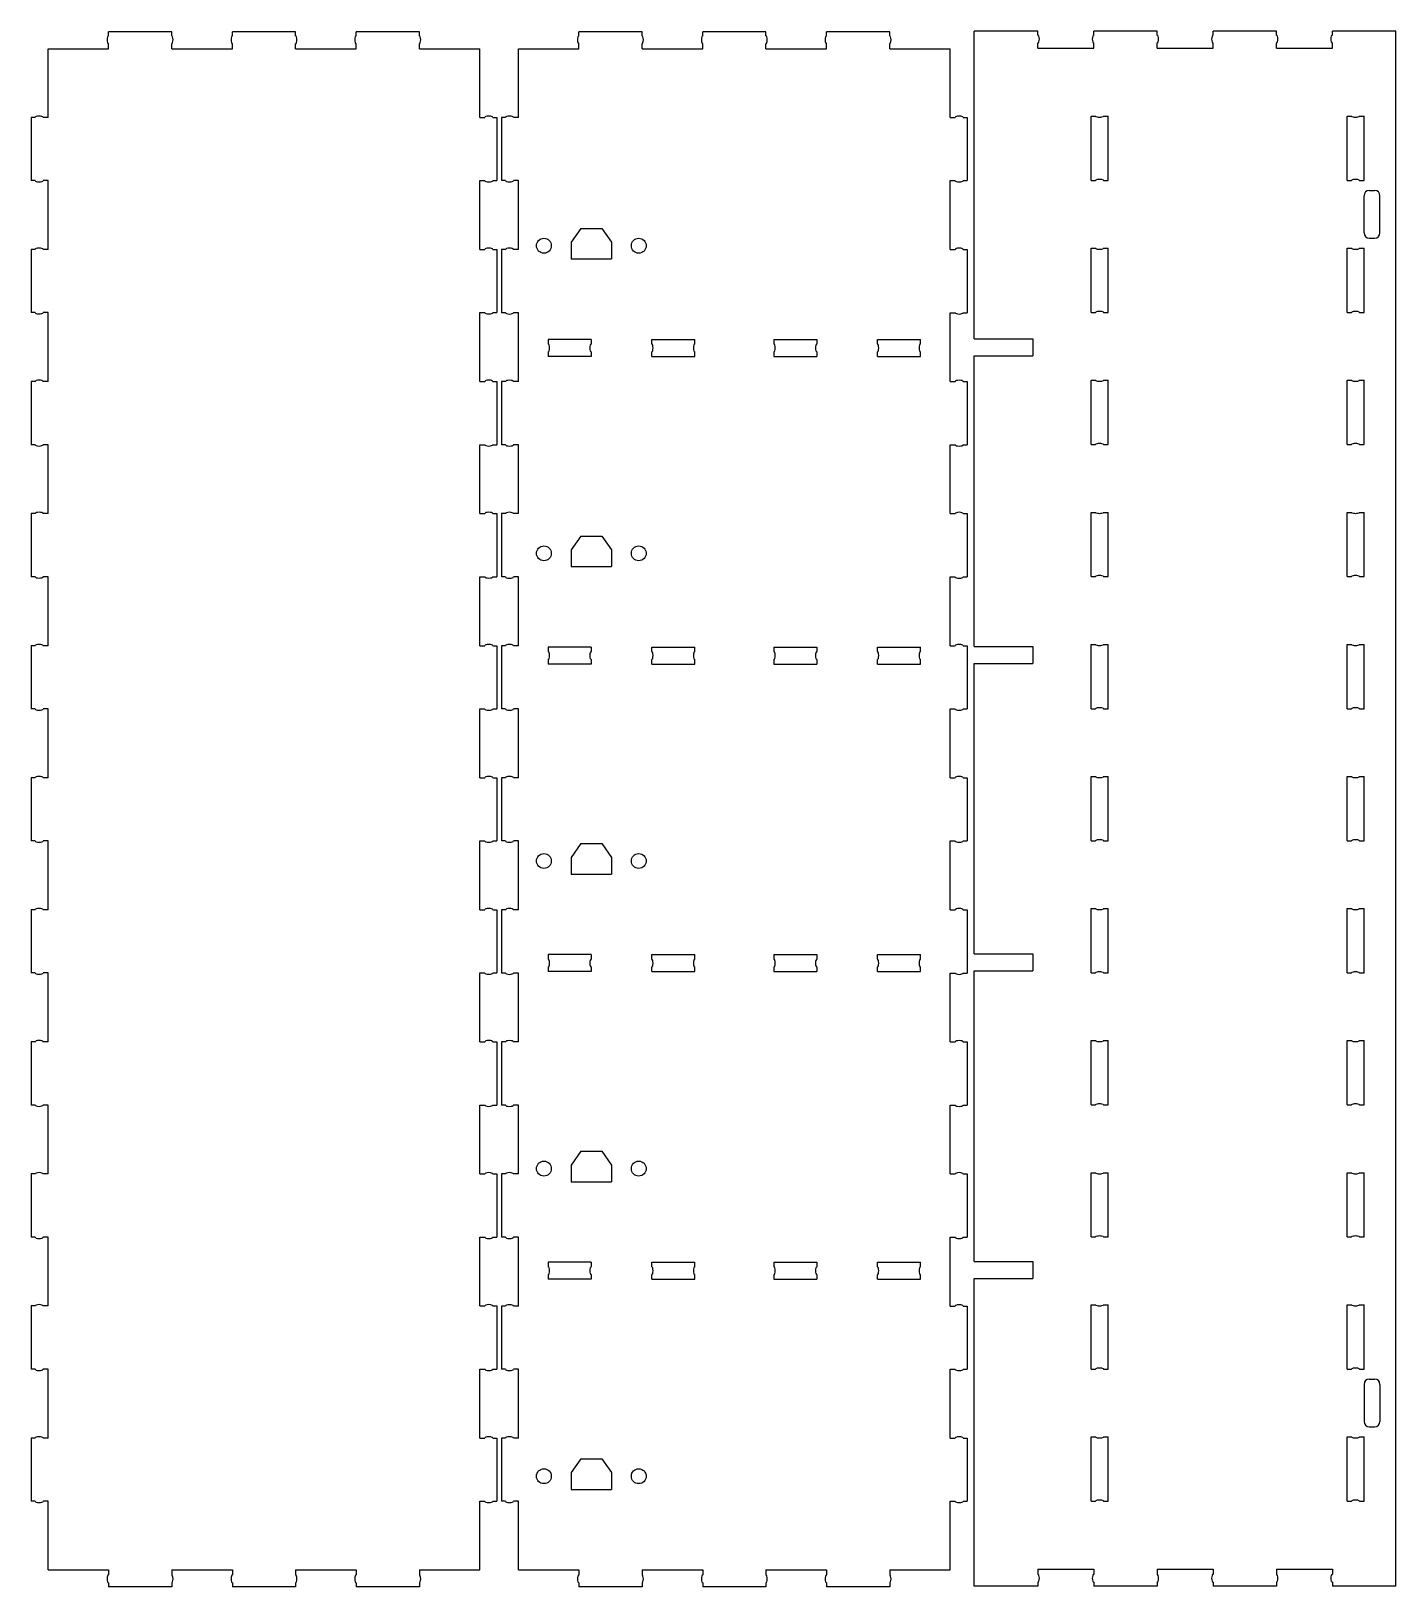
# Model space of a CAD drawing. Extents: x 15 to 451, y -3 to 310.
# Drawn here: x 14.6 to 271.7, y 3.9 to 297 of the extents above; entities that cross this region are included whole.
import ezdxf

# ---------------------------------------------------------------- set-up
doc = ezdxf.new("R2010")
doc.units = 0
doc.header["$LTSCALE"] = 12.7
doc.header["$MEASUREMENT"] = 0
doc.layers.add('VISIBLE', color=1, linetype='CONTINUOUS')

msp = doc.modelspace()

# ---------------------------------------------------------------- linework, layer by layer
at = {"layer": 'VISIBLE'}
for p, q in [((29.22, 296.14), (29.22, 296.89)), ((41.12, 296.89), (29.22, 296.89)), ((41.12, 296.14), (41.12, 296.89)), ((52.55, 296.14), (52.55, 296.89)), ((64.45, 296.89), (52.55, 296.89)), ((64.45, 296.14), (64.45, 296.89)), ((75.87, 296.14), (75.87, 296.89)), ((87.77, 296.89), (75.87, 296.89)), ((87.77, 296.14), (87.77, 296.89)), ((117.81, 296.13), (117.81, 296.88)), ((129.71, 296.88), (117.81, 296.88)), ((129.71, 296.13), (129.71, 296.88)), ((141.14, 296.13), (141.14, 296.88)), ((153.04, 296.88), (141.14, 296.88)), ((153.04, 296.13), (153.04, 296.88)), ((164.46, 296.13), (164.46, 296.88)), ((176.36, 296.88), (164.46, 296.88)), ((176.36, 296.13), (176.36, 296.88)), ((204.24, 297.01), (192.29, 297.01)), ((192.29, 239.06), (192.29, 297.01)), ((204.24, 296.26), (204.24, 297.01)), ((214.81, 296.26), (214.81, 297.01)), ((226.71, 297.01), (214.81, 297.01)), ((226.71, 296.26), (226.71, 297.01)), ((237.28, 296.26), (237.28, 297.01)), ((249.18, 297.01), (237.28, 297.01)), ((249.18, 296.26), (249.18, 297.01)), ((259.74, 296.26), (259.74, 297.01)), ((271.69, 297.01), (259.74, 297.01)), ((271.69, 4.06), (271.69, 297.01)), ((17.85, 280.76), (17.85, 293.69)), ((17.85, 293.69), (29.22, 293.69)), ((29.22, 293.69), (29.22, 294.64)), ((41.12, 293.69), (41.12, 294.64)), ((41.12, 293.69), (52.55, 293.69)), ((52.55, 293.69), (52.55, 294.64)), ((64.45, 293.69), (64.45, 294.64)), ((64.45, 293.69), (75.87, 293.69)), ((75.87, 293.69), (75.87, 294.64)), ((87.77, 293.69), (87.77, 294.64)), ((87.77, 293.69), (99.15, 293.69)), ((99.15, 280.76), (99.15, 293.69)), ((106.44, 280.75), (106.44, 293.68)), ((106.44, 293.68), (117.81, 293.68)), ((117.81, 293.68), (117.81, 294.63)), ((129.71, 293.68), (129.71, 294.63)), ((129.71, 293.68), (141.14, 293.68)), ((141.14, 293.68), (141.14, 294.63)), ((153.04, 293.68), (153.04, 294.63)), ((153.04, 293.68), (164.46, 293.68)), ((164.46, 293.68), (164.46, 294.63)), ((176.36, 293.68), (176.36, 294.63)), ((176.36, 293.68), (187.74, 293.68)), ((187.74, 280.75), (187.74, 293.68)), ((204.24, 293.81), (204.24, 294.76)), ((204.24, 293.81), (214.81, 293.81)), ((214.81, 293.81), (214.81, 294.76)), ((226.71, 293.81), (226.71, 294.76)), ((226.71, 293.81), (237.28, 293.81)), ((237.28, 293.81), (237.28, 294.76)), ((249.18, 293.81), (249.18, 294.76)), ((249.18, 293.81), (259.74, 293.81)), ((259.74, 293.81), (259.74, 294.76)), ((14.65, 280.76), (14.65, 268.86)), ((15.4, 280.76), (14.65, 280.76)), ((17.85, 280.76), (16.9, 280.76)), ((99.15, 280.76), (100.1, 280.76)), ((101.6, 280.76), (102.35, 280.76)), ((102.35, 280.76), (102.35, 268.86)), ((103.24, 280.75), (103.24, 268.85)), ((103.99, 280.75), (103.24, 280.75)), ((106.44, 280.75), (105.49, 280.75)), ((187.74, 280.75), (188.69, 280.75)), ((190.19, 280.75), (190.94, 280.75)), ((190.94, 280.75), (190.94, 268.85)), ((214.29, 280.99), (215.14, 280.99)), ((214.29, 268.89), (214.29, 280.99)), ((216.64, 280.99), (217.49, 280.99)), ((217.49, 268.89), (217.49, 280.99)), ((262.49, 280.99), (263.34, 280.99)), ((262.49, 268.89), (262.49, 280.99)), ((264.84, 280.99), (265.69, 280.99)), ((265.69, 268.89), (265.69, 280.99)), ((15.4, 268.86), (14.65, 268.86)), ((17.85, 268.86), (16.9, 268.86)), ((17.85, 255.88), (17.85, 268.86)), ((99.15, 268.86), (100.1, 268.86)), ((99.15, 255.88), (99.15, 268.86)), ((101.6, 268.86), (102.35, 268.86)), ((103.99, 268.85), (103.24, 268.85)), ((106.44, 268.85), (105.49, 268.85)), ((106.44, 255.87), (106.44, 268.85)), ((187.74, 268.85), (188.69, 268.85)), ((187.74, 255.87), (187.74, 268.85)), ((190.19, 268.85), (190.94, 268.85)), ((214.29, 268.89), (215.14, 268.89)), ((216.64, 268.89), (217.49, 268.89)), ((262.49, 268.89), (263.34, 268.89)), ((264.84, 268.89), (265.69, 268.89)), ((266.69, 267), (267.69, 267)), ((265.69, 259), (265.69, 266)), ((268.69, 259), (268.69, 266)), ((118.16, 259.85), (116.36, 257.25)), ((118.16, 259.85), (122.16, 259.85)), ((122.16, 259.85), (123.96, 257.25)), ((266.69, 258), (267.69, 258)), ((14.65, 255.88), (14.65, 243.98)), ((15.4, 255.88), (14.65, 255.88)), ((17.85, 255.88), (16.9, 255.88)), ((99.15, 255.88), (100.1, 255.88)), ((101.6, 255.88), (102.35, 255.88)), ((102.35, 255.88), (102.35, 243.98)), ((103.24, 255.87), (103.24, 243.97)), ((103.99, 255.87), (103.24, 255.87)), ((106.44, 255.87), (105.49, 255.87)), ((116.36, 257.25), (116.36, 254.1)), ((123.96, 257.25), (123.96, 254.1)), ((187.74, 255.87), (188.69, 255.87)), ((190.19, 255.87), (190.94, 255.87)), ((190.94, 255.87), (190.94, 243.97)), ((214.29, 256.11), (215.14, 256.11)), ((214.29, 244.01), (214.29, 256.11)), ((216.64, 256.11), (217.49, 256.11)), ((217.49, 244.01), (217.49, 256.11)), ((262.49, 256.11), (263.34, 256.11)), ((262.49, 244.01), (262.49, 256.11)), ((264.84, 256.11), (265.69, 256.11)), ((265.69, 244.01), (265.69, 256.11)), ((116.36, 254.1), (123.96, 254.1)), ((15.4, 243.98), (14.65, 243.98)), ((17.85, 243.98), (16.9, 243.98)), ((17.85, 231), (17.85, 243.98)), ((99.15, 243.98), (100.1, 243.98)), ((99.15, 231), (99.15, 243.98)), ((101.6, 243.98), (102.35, 243.98)), ((103.99, 243.97), (103.24, 243.97)), ((106.44, 243.97), (105.49, 243.97)), ((106.44, 230.99), (106.44, 243.97)), ((187.74, 243.97), (188.69, 243.97)), ((187.74, 230.99), (187.74, 243.97)), ((190.19, 243.97), (190.94, 243.97)), ((214.29, 244.01), (215.14, 244.01)), ((216.64, 244.01), (217.49, 244.01)), ((262.49, 244.01), (263.34, 244.01)), ((264.84, 244.01), (265.69, 244.01)), ((120.14, 238.93), (112.04, 238.93)), ((112.04, 238.93), (112.04, 238.08)), ((120.14, 238.93), (120.14, 238.08)), ((131.54, 238.93), (139.64, 238.93)), ((131.54, 238.08), (131.54, 238.93)), ((139.64, 238.08), (139.64, 238.93)), ((154.54, 238.93), (162.64, 238.93)), ((154.54, 238.93), (154.54, 238.08)), ((162.64, 238.93), (162.64, 238.08)), ((174.04, 238.93), (182.14, 238.93)), ((174.04, 238.08), (174.04, 238.93)), ((182.14, 238.08), (182.14, 238.93)), ((192.29, 239.06), (203.29, 239.06)), ((203.29, 239.06), (203.29, 235.86)), ((112.04, 236.58), (112.04, 235.73)), ((120.14, 235.73), (112.04, 235.73)), ((120.14, 236.58), (120.14, 235.73)), ((131.54, 235.73), (131.54, 236.58)), ((131.54, 235.73), (139.64, 235.73)), ((139.64, 235.73), (139.64, 236.58)), ((154.54, 236.58), (154.54, 235.73)), ((154.54, 235.73), (162.64, 235.73)), ((162.64, 236.58), (162.64, 235.73)), ((174.04, 235.73), (174.04, 236.58)), ((174.04, 235.73), (182.14, 235.73)), ((182.14, 235.73), (182.14, 236.58)), ((192.29, 181.11), (192.29, 235.86)), ((192.29, 235.86), (203.29, 235.86)), ((14.65, 231), (14.65, 219.1)), ((15.4, 231), (14.65, 231)), ((17.85, 231), (16.9, 231)), ((99.15, 231), (100.1, 231)), ((101.6, 231), (102.35, 231)), ((102.35, 231), (102.35, 219.1)), ((103.24, 230.99), (103.24, 219.09)), ((103.99, 230.99), (103.24, 230.99)), ((106.44, 230.99), (105.49, 230.99)), ((187.74, 230.99), (188.69, 230.99)), ((190.19, 230.99), (190.94, 230.99)), ((190.94, 230.99), (190.94, 219.09)), ((214.29, 231.23), (215.14, 231.23)), ((214.29, 219.13), (214.29, 231.23)), ((216.64, 231.23), (217.49, 231.23)), ((217.49, 219.13), (217.49, 231.23)), ((262.49, 231.23), (263.34, 231.23)), ((262.49, 219.13), (262.49, 231.23)), ((264.84, 231.23), (265.69, 231.23)), ((265.69, 219.13), (265.69, 231.23)), ((15.4, 219.1), (14.65, 219.1)), ((17.85, 219.1), (16.9, 219.1)), ((17.85, 206.12), (17.85, 219.1)), ((99.15, 219.1), (100.1, 219.1)), ((99.15, 206.12), (99.15, 219.1)), ((101.6, 219.1), (102.35, 219.1)), ((103.99, 219.09), (103.24, 219.09)), ((106.44, 219.09), (105.49, 219.09)), ((106.44, 206.11), (106.44, 219.09)), ((187.74, 219.09), (188.69, 219.09)), ((187.74, 206.11), (187.74, 219.09)), ((190.19, 219.09), (190.94, 219.09)), ((214.29, 219.13), (215.14, 219.13)), ((216.64, 219.13), (217.49, 219.13)), ((262.49, 219.13), (263.34, 219.13)), ((264.84, 219.13), (265.69, 219.13)), ((14.65, 206.12), (14.65, 194.22)), ((15.4, 206.12), (14.65, 206.12)), ((17.85, 206.12), (16.9, 206.12)), ((99.15, 206.12), (100.1, 206.12)), ((101.6, 206.12), (102.35, 206.12)), ((102.35, 206.12), (102.35, 194.22)), ((103.24, 206.11), (103.24, 194.21)), ((103.99, 206.11), (103.24, 206.11)), ((106.44, 206.11), (105.49, 206.11)), ((187.74, 206.11), (188.69, 206.11)), ((190.19, 206.11), (190.94, 206.11)), ((190.94, 206.11), (190.94, 194.21)), ((214.29, 206.35), (215.14, 206.35)), ((214.29, 194.25), (214.29, 206.35)), ((216.64, 206.35), (217.49, 206.35)), ((217.49, 194.25), (217.49, 206.35)), ((262.49, 206.35), (263.34, 206.35)), ((262.49, 194.25), (262.49, 206.35)), ((264.84, 206.35), (265.69, 206.35)), ((265.69, 194.25), (265.69, 206.35)), ((118.16, 201.9), (116.36, 199.3)), ((116.36, 199.3), (116.36, 196.15)), ((118.16, 201.9), (122.16, 201.9)), ((122.16, 201.9), (123.96, 199.3)), ((123.96, 199.3), (123.96, 196.15)), ((15.4, 194.22), (14.65, 194.22)), ((17.85, 194.22), (16.9, 194.22)), ((17.85, 181.24), (17.85, 194.22)), ((99.15, 194.22), (100.1, 194.22)), ((99.15, 181.24), (99.15, 194.22)), ((101.6, 194.22), (102.35, 194.22)), ((103.99, 194.21), (103.24, 194.21)), ((106.44, 194.21), (105.49, 194.21)), ((106.44, 181.23), (106.44, 194.21)), ((116.36, 196.15), (123.96, 196.15)), ((187.74, 194.21), (188.69, 194.21)), ((187.74, 181.23), (187.74, 194.21)), ((190.19, 194.21), (190.94, 194.21)), ((214.29, 194.25), (215.14, 194.25)), ((216.64, 194.25), (217.49, 194.25)), ((262.49, 194.25), (263.34, 194.25)), ((264.84, 194.25), (265.69, 194.25)), ((14.65, 181.24), (14.65, 169.34)), ((15.4, 181.24), (14.65, 181.24)), ((17.85, 181.24), (16.9, 181.24)), ((99.15, 181.24), (100.1, 181.24)), ((101.6, 181.24), (102.35, 181.24)), ((102.35, 181.24), (102.35, 169.34)), ((103.24, 181.23), (103.24, 169.33)), ((103.99, 181.23), (103.24, 181.23)), ((106.44, 181.23), (105.49, 181.23)), ((120.14, 180.98), (112.04, 180.98)), ((112.04, 180.98), (112.04, 180.13)), ((120.14, 180.98), (120.14, 180.13)), ((131.54, 180.98), (139.64, 180.98)), ((131.54, 180.13), (131.54, 180.98)), ((139.64, 180.13), (139.64, 180.98)), ((154.54, 180.98), (162.64, 180.98)), ((154.54, 180.98), (154.54, 180.13)), ((162.64, 180.98), (162.64, 180.13)), ((174.04, 180.98), (182.14, 180.98)), ((174.04, 180.13), (174.04, 180.98)), ((182.14, 180.13), (182.14, 180.98)), ((187.74, 181.23), (188.69, 181.23)), ((190.19, 181.23), (190.94, 181.23)), ((190.94, 181.23), (190.94, 169.33)), ((192.29, 181.11), (203.29, 181.11)), ((203.29, 181.11), (203.29, 177.91)), ((214.29, 181.47), (215.14, 181.47)), ((214.29, 169.37), (214.29, 181.47)), ((216.64, 181.47), (217.49, 181.47)), ((217.49, 169.37), (217.49, 181.47)), ((262.49, 181.47), (263.34, 181.47)), ((262.49, 169.37), (262.49, 181.47)), ((264.84, 181.47), (265.69, 181.47)), ((265.69, 169.37), (265.69, 181.47)), ((112.04, 178.63), (112.04, 177.78)), ((120.14, 177.78), (112.04, 177.78)), ((120.14, 178.63), (120.14, 177.78)), ((131.54, 177.78), (131.54, 178.63)), ((131.54, 177.78), (139.64, 177.78)), ((139.64, 177.78), (139.64, 178.63)), ((154.54, 178.63), (154.54, 177.78)), ((154.54, 177.78), (162.64, 177.78)), ((162.64, 178.63), (162.64, 177.78)), ((174.04, 177.78), (174.04, 178.63)), ((174.04, 177.78), (182.14, 177.78)), ((182.14, 177.78), (182.14, 178.63)), ((192.29, 123.16), (192.29, 177.91)), ((192.29, 177.91), (203.29, 177.91)), ((15.4, 169.34), (14.65, 169.34)), ((17.85, 169.34), (16.9, 169.34)), ((17.85, 156.36), (17.85, 169.34)), ((99.15, 169.34), (100.1, 169.34)), ((99.15, 156.36), (99.15, 169.34)), ((101.6, 169.34), (102.35, 169.34)), ((103.99, 169.33), (103.24, 169.33)), ((106.44, 169.33), (105.49, 169.33)), ((106.44, 156.35), (106.44, 169.33)), ((187.74, 169.33), (188.69, 169.33)), ((187.74, 156.35), (187.74, 169.33)), ((190.19, 169.33), (190.94, 169.33)), ((214.29, 169.37), (215.14, 169.37)), ((216.64, 169.37), (217.49, 169.37)), ((262.49, 169.37), (263.34, 169.37)), ((264.84, 169.37), (265.69, 169.37)), ((14.65, 156.36), (14.65, 144.46)), ((15.4, 156.36), (14.65, 156.36)), ((17.85, 156.36), (16.9, 156.36)), ((99.15, 156.36), (100.1, 156.36)), ((101.6, 156.36), (102.35, 156.36)), ((102.35, 156.36), (102.35, 144.46)), ((103.24, 156.35), (103.24, 144.45)), ((103.99, 156.35), (103.24, 156.35)), ((106.44, 156.35), (105.49, 156.35)), ((187.74, 156.35), (188.69, 156.35)), ((190.19, 156.35), (190.94, 156.35)), ((190.94, 156.35), (190.94, 144.45)), ((214.29, 156.59), (215.14, 156.59)), ((214.29, 144.49), (214.29, 156.59)), ((216.64, 156.59), (217.49, 156.59)), ((217.49, 144.49), (217.49, 156.59)), ((262.49, 156.59), (263.34, 156.59)), ((262.49, 144.49), (262.49, 156.59)), ((264.84, 156.59), (265.69, 156.59)), ((265.69, 144.49), (265.69, 156.59)), ((15.4, 144.46), (14.65, 144.46)), ((17.85, 144.46), (16.9, 144.46)), ((17.85, 131.48), (17.85, 144.46)), ((99.15, 144.46), (100.1, 144.46)), ((99.15, 131.48), (99.15, 144.46)), ((101.6, 144.46), (102.35, 144.46)), ((103.99, 144.45), (103.24, 144.45)), ((106.44, 144.45), (105.49, 144.45)), ((106.44, 131.47), (106.44, 144.45)), ((118.16, 143.95), (116.36, 141.35)), ((118.16, 143.95), (122.16, 143.95)), ((122.16, 143.95), (123.96, 141.35)), ((187.74, 144.45), (188.69, 144.45)), ((187.74, 131.47), (187.74, 144.45)), ((190.19, 144.45), (190.94, 144.45)), ((214.29, 144.49), (215.14, 144.49)), ((216.64, 144.49), (217.49, 144.49)), ((262.49, 144.49), (263.34, 144.49)), ((264.84, 144.49), (265.69, 144.49)), ((116.36, 141.35), (116.36, 138.2)), ((123.96, 141.35), (123.96, 138.2)), ((116.36, 138.2), (123.96, 138.2)), ((14.65, 131.48), (14.65, 119.58)), ((15.4, 131.48), (14.65, 131.48)), ((17.85, 131.48), (16.9, 131.48)), ((99.15, 131.48), (100.1, 131.48)), ((101.6, 131.48), (102.35, 131.48)), ((102.35, 131.48), (102.35, 119.58)), ((103.24, 131.47), (103.24, 119.57)), ((103.99, 131.47), (103.24, 131.47)), ((106.44, 131.47), (105.49, 131.47)), ((187.74, 131.47), (188.69, 131.47)), ((190.19, 131.47), (190.94, 131.47)), ((190.94, 131.47), (190.94, 119.57)), ((214.29, 131.71), (215.14, 131.71)), ((214.29, 119.61), (214.29, 131.71)), ((216.64, 131.71), (217.49, 131.71)), ((217.49, 119.61), (217.49, 131.71)), ((262.49, 131.71), (263.34, 131.71)), ((262.49, 119.61), (262.49, 131.71)), ((264.84, 131.71), (265.69, 131.71)), ((265.69, 119.61), (265.69, 131.71)), ((192.29, 123.16), (203.29, 123.16)), ((203.29, 123.16), (203.29, 119.96)), ((120.14, 123.03), (112.04, 123.03)), ((112.04, 123.03), (112.04, 122.18)), ((112.04, 120.68), (112.04, 119.83)), ((120.14, 123.03), (120.14, 122.18)), ((120.14, 120.68), (120.14, 119.83)), ((131.54, 123.03), (139.64, 123.03)), ((131.54, 122.18), (131.54, 123.03)), ((131.54, 119.83), (131.54, 120.68)), ((139.64, 122.18), (139.64, 123.03)), ((139.64, 119.83), (139.64, 120.68)), ((154.54, 123.03), (162.64, 123.03)), ((154.54, 123.03), (154.54, 122.18)), ((154.54, 120.68), (154.54, 119.83)), ((162.64, 123.03), (162.64, 122.18)), ((162.64, 120.68), (162.64, 119.83)), ((174.04, 123.03), (182.14, 123.03)), ((174.04, 122.18), (174.04, 123.03)), ((174.04, 119.83), (174.04, 120.68)), ((182.14, 122.18), (182.14, 123.03)), ((182.14, 119.83), (182.14, 120.68)), ((15.4, 119.58), (14.65, 119.58)), ((17.85, 119.58), (16.9, 119.58)), ((17.85, 106.6), (17.85, 119.58)), ((99.15, 119.58), (100.1, 119.58)), ((99.15, 106.6), (99.15, 119.58)), ((101.6, 119.58), (102.35, 119.58)), ((103.99, 119.57), (103.24, 119.57)), ((106.44, 119.57), (105.49, 119.57)), ((106.44, 106.59), (106.44, 119.57)), ((120.14, 119.83), (112.04, 119.83)), ((131.54, 119.83), (139.64, 119.83)), ((154.54, 119.83), (162.64, 119.83)), ((174.04, 119.83), (182.14, 119.83)), ((187.74, 119.57), (188.69, 119.57)), ((187.74, 106.59), (187.74, 119.57)), ((190.19, 119.57), (190.94, 119.57)), ((192.29, 65.21), (192.29, 119.96)), ((192.29, 119.96), (203.29, 119.96)), ((214.29, 119.61), (215.14, 119.61)), ((216.64, 119.61), (217.49, 119.61)), ((262.49, 119.61), (263.34, 119.61)), ((264.84, 119.61), (265.69, 119.61)), ((14.65, 106.6), (14.65, 94.7)), ((15.4, 106.6), (14.65, 106.6)), ((17.85, 106.6), (16.9, 106.6)), ((99.15, 106.6), (100.1, 106.6)), ((101.6, 106.6), (102.35, 106.6)), ((102.35, 106.6), (102.35, 94.7)), ((103.24, 106.59), (103.24, 94.69)), ((103.99, 106.59), (103.24, 106.59)), ((106.44, 106.59), (105.49, 106.59)), ((187.74, 106.59), (188.69, 106.59)), ((190.19, 106.59), (190.94, 106.59)), ((190.94, 106.59), (190.94, 94.69)), ((214.29, 106.83), (215.14, 106.83)), ((214.29, 94.73), (214.29, 106.83)), ((216.64, 106.83), (217.49, 106.83)), ((217.49, 94.73), (217.49, 106.83)), ((262.49, 106.83), (263.34, 106.83)), ((262.49, 94.73), (262.49, 106.83)), ((264.84, 106.83), (265.69, 106.83)), ((265.69, 94.73), (265.69, 106.83)), ((15.4, 94.7), (14.65, 94.7)), ((17.85, 94.7), (16.9, 94.7)), ((17.85, 81.72), (17.85, 94.7)), ((99.15, 94.7), (100.1, 94.7)), ((99.15, 81.72), (99.15, 94.7)), ((101.6, 94.7), (102.35, 94.7)), ((103.99, 94.69), (103.24, 94.69)), ((106.44, 94.69), (105.49, 94.69)), ((106.44, 81.72), (106.44, 94.69)), ((187.74, 94.69), (188.69, 94.69)), ((187.74, 81.72), (187.74, 94.69)), ((190.19, 94.69), (190.94, 94.69)), ((214.29, 94.73), (215.14, 94.73)), ((216.64, 94.73), (217.49, 94.73)), ((262.49, 94.73), (263.34, 94.73)), ((264.84, 94.73), (265.69, 94.73)), ((118.16, 86), (116.36, 83.4)), ((118.16, 86), (122.16, 86)), ((122.16, 86), (123.96, 83.4)), ((116.36, 83.4), (116.36, 80.25)), ((123.96, 83.4), (123.96, 80.25)), ((14.65, 81.72), (14.65, 69.82)), ((15.4, 81.72), (14.65, 81.72)), ((17.85, 81.72), (16.9, 81.72)), ((99.15, 81.72), (100.1, 81.72)), ((101.6, 81.72), (102.35, 81.72)), ((102.35, 81.72), (102.35, 69.82)), ((103.24, 81.72), (103.24, 69.82)), ((103.99, 81.72), (103.24, 81.72)), ((106.44, 81.72), (105.49, 81.72)), ((116.36, 80.25), (123.96, 80.25)), ((187.74, 81.72), (188.69, 81.72)), ((190.19, 81.72), (190.94, 81.72)), ((190.94, 81.72), (190.94, 69.82)), ((214.29, 81.95), (215.14, 81.95)), ((214.29, 69.85), (214.29, 81.95)), ((216.64, 81.95), (217.49, 81.95)), ((217.49, 69.85), (217.49, 81.95)), ((262.49, 81.95), (263.34, 81.95)), ((262.49, 69.85), (262.49, 81.95)), ((264.84, 81.95), (265.69, 81.95)), ((265.69, 69.85), (265.69, 81.95)), ((15.4, 69.82), (14.65, 69.82)), ((17.85, 69.82), (16.9, 69.82)), ((17.85, 56.85), (17.85, 69.82)), ((99.15, 69.82), (100.1, 69.82)), ((99.15, 56.85), (99.15, 69.82)), ((101.6, 69.82), (102.35, 69.82)), ((103.99, 69.82), (103.24, 69.82)), ((106.44, 69.82), (105.49, 69.82)), ((106.44, 56.84), (106.44, 69.82)), ((187.74, 69.82), (188.69, 69.82)), ((187.74, 56.84), (187.74, 69.82)), ((190.19, 69.82), (190.94, 69.82)), ((214.29, 69.85), (215.14, 69.85)), ((216.64, 69.85), (217.49, 69.85)), ((262.49, 69.85), (263.34, 69.85)), ((264.84, 69.85), (265.69, 69.85)), ((120.14, 65.08), (112.04, 65.08)), ((112.04, 65.08), (112.04, 64.23)), ((120.14, 65.08), (120.14, 64.23)), ((131.54, 65.08), (139.64, 65.08)), ((131.54, 64.23), (131.54, 65.08)), ((139.64, 64.23), (139.64, 65.08)), ((154.54, 65.08), (162.64, 65.08)), ((154.54, 65.08), (154.54, 64.23)), ((162.64, 65.08), (162.64, 64.23)), ((174.04, 65.08), (182.14, 65.08)), ((174.04, 64.23), (174.04, 65.08)), ((182.14, 64.23), (182.14, 65.08)), ((192.29, 65.21), (203.29, 65.21)), ((203.29, 65.21), (203.29, 62.01)), ((112.04, 62.73), (112.04, 61.88)), ((120.14, 61.88), (112.04, 61.88)), ((120.14, 62.73), (120.14, 61.88)), ((131.54, 61.88), (131.54, 62.73)), ((131.54, 61.88), (139.64, 61.88)), ((139.64, 61.88), (139.64, 62.73)), ((154.54, 62.73), (154.54, 61.88)), ((154.54, 61.88), (162.64, 61.88)), ((162.64, 62.73), (162.64, 61.88)), ((174.04, 61.88), (174.04, 62.73)), ((174.04, 61.88), (182.14, 61.88)), ((182.14, 61.88), (182.14, 62.73)), ((192.29, 4.06), (192.29, 62.01)), ((192.29, 62.01), (203.29, 62.01)), ((14.65, 56.85), (14.65, 44.95)), ((15.4, 56.85), (14.65, 56.85)), ((17.85, 56.85), (16.9, 56.85)), ((99.15, 56.85), (100.1, 56.85)), ((101.6, 56.85), (102.35, 56.85)), ((102.35, 56.85), (102.35, 44.95)), ((103.24, 56.84), (103.24, 44.94)), ((103.99, 56.84), (103.24, 56.84)), ((106.44, 56.84), (105.49, 56.84)), ((187.74, 56.84), (188.69, 56.84)), ((190.19, 56.84), (190.94, 56.84)), ((190.94, 56.84), (190.94, 44.94)), ((214.29, 57.07), (215.14, 57.07)), ((214.29, 44.97), (214.29, 57.07)), ((216.64, 57.07), (217.49, 57.07)), ((217.49, 44.97), (217.49, 57.07)), ((262.49, 57.07), (263.34, 57.07)), ((262.49, 44.97), (262.49, 57.07)), ((264.84, 57.07), (265.69, 57.07)), ((265.69, 44.97), (265.69, 57.07)), ((15.4, 44.95), (14.65, 44.95)), ((17.85, 44.95), (16.9, 44.95)), ((17.85, 31.97), (17.85, 44.95)), ((99.15, 44.95), (100.1, 44.95)), ((99.15, 31.97), (99.15, 44.95)), ((101.6, 44.95), (102.35, 44.95)), ((103.99, 44.94), (103.24, 44.94)), ((106.44, 44.94), (105.49, 44.94)), ((106.44, 31.96), (106.44, 44.94)), ((187.74, 44.94), (188.69, 44.94)), ((187.74, 31.96), (187.74, 44.94)), ((190.19, 44.94), (190.94, 44.94)), ((214.29, 44.97), (215.14, 44.97)), ((216.64, 44.97), (217.49, 44.97)), ((262.49, 44.97), (263.34, 44.97)), ((264.84, 44.97), (265.69, 44.97)), ((265.69, 42.08), (265.69, 35.08)), ((266.69, 43.08), (267.69, 43.08)), ((268.69, 42.08), (268.69, 35.08)), ((266.69, 34.08), (267.69, 34.08)), ((14.65, 31.97), (14.65, 20.07)), ((15.4, 31.97), (14.65, 31.97)), ((17.85, 31.97), (16.9, 31.97)), ((99.15, 31.97), (100.1, 31.97)), ((101.6, 31.97), (102.35, 31.97)), ((102.35, 31.97), (102.35, 20.07)), ((103.24, 31.96), (103.24, 20.06)), ((103.99, 31.96), (103.24, 31.96)), ((106.44, 31.96), (105.49, 31.96)), ((187.74, 31.96), (188.69, 31.96)), ((190.19, 31.96), (190.94, 31.96)), ((190.94, 31.96), (190.94, 20.06)), ((214.29, 32.19), (215.14, 32.19)), ((214.29, 20.09), (214.29, 32.19)), ((216.64, 32.19), (217.49, 32.19)), ((217.49, 20.09), (217.49, 32.19)), ((262.49, 32.19), (263.34, 32.19)), ((262.49, 20.09), (262.49, 32.19)), ((264.84, 32.19), (265.69, 32.19)), ((265.69, 20.09), (265.69, 32.19)), ((118.16, 28.05), (116.36, 25.45)), ((118.16, 28.05), (122.16, 28.05)), ((122.16, 28.05), (123.96, 25.45)), ((116.36, 25.45), (116.36, 22.3)), ((123.96, 25.45), (123.96, 22.3)), ((116.36, 22.3), (123.96, 22.3)), ((15.4, 20.07), (14.65, 20.07)), ((17.85, 20.07), (16.9, 20.07)), ((17.85, 7.14), (17.85, 20.07)), ((99.15, 20.07), (100.1, 20.07)), ((99.15, 7.14), (99.15, 20.07)), ((101.6, 20.07), (102.35, 20.07)), ((103.99, 20.06), (103.24, 20.06)), ((106.44, 20.06), (105.49, 20.06)), ((106.44, 7.13), (106.44, 20.06)), ((187.74, 20.06), (188.69, 20.06)), ((187.74, 7.13), (187.74, 20.06)), ((190.19, 20.06), (190.94, 20.06)), ((214.29, 20.09), (215.14, 20.09)), ((216.64, 20.09), (217.49, 20.09)), ((262.49, 20.09), (263.34, 20.09)), ((264.84, 20.09), (265.69, 20.09)), ((17.85, 7.14), (29.22, 7.14)), ((29.22, 7.14), (29.22, 6.19)), ((41.12, 7.14), (41.12, 6.19)), ((41.12, 7.14), (52.55, 7.14)), ((52.55, 7.14), (52.55, 6.19)), ((64.45, 7.14), (64.45, 6.19)), ((64.45, 7.14), (75.87, 7.14)), ((75.87, 7.14), (75.87, 6.19)), ((87.77, 7.14), (87.77, 6.19)), ((87.77, 7.14), (99.15, 7.14)), ((106.44, 7.13), (117.81, 7.13)), ((117.81, 7.13), (117.81, 6.18)), ((129.71, 7.13), (141.14, 7.13)), ((129.71, 7.13), (129.71, 6.18)), ((141.14, 7.13), (141.14, 6.18)), ((153.04, 7.13), (164.46, 7.13)), ((153.04, 7.13), (153.04, 6.18)), ((164.46, 7.13), (164.46, 6.18)), ((176.36, 7.13), (187.74, 7.13)), ((176.36, 7.13), (176.36, 6.18)), ((204.24, 7.26), (214.81, 7.26)), ((204.24, 7.26), (204.24, 6.31)), ((214.81, 7.26), (214.81, 6.31)), ((226.71, 7.26), (237.28, 7.26)), ((226.71, 7.26), (226.71, 6.31)), ((237.28, 7.26), (237.28, 6.31)), ((249.18, 7.26), (259.74, 7.26)), ((249.18, 7.26), (249.18, 6.31)), ((259.74, 7.26), (259.74, 6.31)), ((29.22, 4.69), (29.22, 3.94)), ((41.12, 3.94), (29.22, 3.94)), ((41.12, 4.69), (41.12, 3.94)), ((52.55, 4.69), (52.55, 3.94)), ((64.45, 3.94), (52.55, 3.94)), ((64.45, 4.69), (64.45, 3.94)), ((75.87, 4.69), (75.87, 3.94)), ((87.77, 3.94), (75.87, 3.94)), ((87.77, 4.69), (87.77, 3.94)), ((117.81, 4.68), (117.81, 3.93)), ((129.71, 3.93), (117.81, 3.93)), ((129.71, 4.68), (129.71, 3.93)), ((141.14, 4.68), (141.14, 3.93)), ((153.04, 3.93), (141.14, 3.93)), ((153.04, 4.68), (153.04, 3.93)), ((164.46, 4.68), (164.46, 3.93)), ((176.36, 3.93), (164.46, 3.93)), ((176.36, 4.68), (176.36, 3.93)), ((204.24, 4.06), (192.29, 4.06)), ((204.24, 4.81), (204.24, 4.06)), ((214.81, 4.81), (214.81, 4.06)), ((226.71, 4.06), (214.81, 4.06)), ((226.71, 4.81), (226.71, 4.06)), ((237.28, 4.81), (237.28, 4.06)), ((249.18, 4.06), (237.28, 4.06)), ((249.18, 4.81), (249.18, 4.06)), ((259.74, 4.81), (259.74, 4.06)), ((271.69, 4.06), (259.74, 4.06))]:
    msp.add_line(p, q, dxfattribs=at)
for centre in [(111.22, 256.58), (129.1, 256.58), (111.22, 198.63), (129.1, 198.63), (111.22, 140.68), (129.1, 140.68), (111.22, 82.73), (129.1, 82.73), (111.22, 24.78), (129.1, 24.78)]:
    msp.add_circle(centre, 1.4, dxfattribs=at)
for centre, start, end in [((266.69, 266), 90, 180), ((267.69, 266), 360, 90), ((266.69, 259), 180, 270), ((267.69, 259), 270, 0), ((266.69, 42.08), 90, 180), ((267.69, 42.08), 0, 90), ((266.69, 35.08), 180, 270), ((267.69, 35.08), 270, 0)]:
    msp.add_arc(centre, 1, start, end, dxfattribs=at)
for centre, major_axis, ratio in [((29.22, 295.39), (0, -0.75), 0.333333), ((41.12, 295.39), (0, 0.75), 0.333333), ((52.55, 295.39), (0, -0.75), 0.333333), ((64.45, 295.39), (0, 0.75), 0.333333), ((75.87, 295.39), (0, -0.75), 0.333333), ((87.77, 295.39), (0, 0.75), 0.333333), ((117.81, 295.38), (0, -0.75), 0.333333), ((129.71, 295.38), (0, 0.75), 0.333333), ((141.14, 295.38), (0, -0.75), 0.333333), ((153.04, 295.38), (0, 0.75), 0.333333), ((164.46, 295.38), (0, -0.75), 0.333333), ((176.36, 295.38), (0, 0.75), 0.333333), ((204.24, 295.51), (0, 0.75), 0.4), ((214.81, 295.51), (0, -0.75), 0.4), ((226.71, 295.51), (0, 0.75), 0.4), ((237.28, 295.51), (0, -0.75), 0.4), ((249.18, 295.51), (0, 0.75), 0.4), ((259.74, 295.51), (0, -0.75), 0.4), ((16.15, 280.76), (-0.75, 0), 0.333333), ((100.85, 280.76), (-0.75, 0), 0.333333), ((104.74, 280.75), (-0.75, 0), 0.333333), ((189.44, 280.75), (-0.75, 0), 0.333333), ((16.15, 268.86), (0.75, 0), 0.333333), ((100.85, 268.86), (0.75, 0), 0.333333), ((104.74, 268.85), (0.75, 0), 0.333333), ((189.44, 268.85), (0.75, 0), 0.333333), ((16.15, 255.88), (-0.75, 0), 0.333333), ((100.85, 255.88), (-0.75, 0), 0.333333), ((104.74, 255.87), (-0.75, 0), 0.333333), ((189.44, 255.87), (-0.75, 0), 0.333333), ((16.15, 243.98), (0.75, 0), 0.333333), ((100.85, 243.98), (0.75, 0), 0.333333), ((104.74, 243.97), (0.75, 0), 0.333333), ((189.44, 243.97), (0.75, 0), 0.333333), ((112.04, 237.33), (0, 0.75), 0.333333), ((120.14, 237.33), (0, -0.75), 0.333333), ((131.54, 237.33), (0, 0.75), 0.333333), ((139.64, 237.33), (0, -0.75), 0.333333), ((154.54, 237.33), (0, 0.75), 0.333333), ((162.64, 237.33), (0, -0.75), 0.333333), ((174.04, 237.33), (0, 0.75), 0.333333), ((182.14, 237.33), (0, -0.75), 0.333333), ((16.15, 231), (-0.75, 0), 0.333333), ((100.85, 231), (-0.75, 0), 0.333333), ((104.74, 230.99), (-0.75, 0), 0.333333), ((189.44, 230.99), (-0.75, 0), 0.333333), ((16.15, 219.1), (0.75, 0), 0.333333), ((100.85, 219.1), (0.75, 0), 0.333333), ((104.74, 219.09), (0.75, 0), 0.333333), ((189.44, 219.09), (0.75, 0), 0.333333), ((16.15, 206.12), (-0.75, 0), 0.333333), ((100.85, 206.12), (-0.75, 0), 0.333333), ((104.74, 206.11), (-0.75, 0), 0.333333), ((189.44, 206.11), (-0.75, 0), 0.333333), ((16.15, 194.22), (0.75, 0), 0.333333), ((100.85, 194.22), (0.75, 0), 0.333333), ((104.74, 194.21), (0.75, 0), 0.333333), ((189.44, 194.21), (0.75, 0), 0.333333), ((16.15, 181.24), (-0.75, 0), 0.333333), ((100.85, 181.24), (-0.75, 0), 0.333333), ((104.74, 181.23), (-0.75, 0), 0.333333), ((112.04, 179.38), (0, 0.75), 0.333333), ((120.14, 179.38), (0, -0.75), 0.333333), ((131.54, 179.38), (0, 0.75), 0.333333), ((139.64, 179.38), (0, -0.75), 0.333333), ((154.54, 179.38), (0, 0.75), 0.333333), ((162.64, 179.38), (0, -0.75), 0.333333), ((174.04, 179.38), (0, 0.75), 0.333333), ((182.14, 179.38), (0, -0.75), 0.333333), ((189.44, 181.23), (-0.75, 0), 0.333333), ((16.15, 169.34), (0.75, 0), 0.333333), ((100.85, 169.34), (0.75, 0), 0.333333), ((104.74, 169.33), (0.75, 0), 0.333333), ((189.44, 169.33), (0.75, 0), 0.333333), ((16.15, 156.36), (-0.75, 0), 0.333333), ((100.85, 156.36), (-0.75, 0), 0.333333), ((104.74, 156.35), (-0.75, 0), 0.333333), ((189.44, 156.35), (-0.75, 0), 0.333333), ((16.15, 144.46), (0.75, 0), 0.333333), ((100.85, 144.46), (0.75, 0), 0.333333), ((104.74, 144.45), (0.75, 0), 0.333333), ((189.44, 144.45), (0.75, 0), 0.333333), ((16.15, 131.48), (-0.75, 0), 0.333333), ((100.85, 131.48), (-0.75, 0), 0.333333), ((104.74, 131.47), (-0.75, 0), 0.333333), ((189.44, 131.47), (-0.75, 0), 0.333333), ((112.04, 121.43), (0, 0.75), 0.333333), ((120.14, 121.43), (0, -0.75), 0.333333), ((131.54, 121.43), (0, 0.75), 0.333333), ((139.64, 121.43), (0, -0.75), 0.333333), ((154.54, 121.43), (0, 0.75), 0.333333), ((162.64, 121.43), (0, -0.75), 0.333333), ((174.04, 121.43), (0, 0.75), 0.333333), ((182.14, 121.43), (0, -0.75), 0.333333), ((16.15, 119.58), (0.75, 0), 0.333333), ((100.85, 119.58), (0.75, 0), 0.333333), ((104.74, 119.57), (0.75, 0), 0.333333), ((189.44, 119.57), (0.75, 0), 0.333333), ((16.15, 106.6), (-0.75, 0), 0.333333), ((100.85, 106.6), (-0.75, 0), 0.333333), ((104.74, 106.59), (-0.75, 0), 0.333333), ((189.44, 106.59), (-0.75, 0), 0.333333), ((16.15, 94.7), (0.75, 0), 0.333333), ((100.85, 94.7), (0.75, 0), 0.333333), ((104.74, 94.69), (0.75, 0), 0.333333), ((189.44, 94.69), (0.75, 0), 0.333333), ((16.15, 81.72), (-0.75, 0), 0.333333), ((100.85, 81.72), (-0.75, 0), 0.333333), ((104.74, 81.72), (-0.75, 0), 0.333333), ((189.44, 81.72), (-0.75, 0), 0.333333), ((16.15, 69.82), (0.75, 0), 0.333333), ((100.85, 69.82), (0.75, 0), 0.333333), ((104.74, 69.82), (0.75, 0), 0.333333), ((189.44, 69.82), (0.75, 0), 0.333333), ((112.04, 63.48), (0, 0.75), 0.333333), ((120.14, 63.48), (0, -0.75), 0.333333), ((131.54, 63.48), (0, 0.75), 0.333333), ((139.64, 63.48), (0, -0.75), 0.333333), ((154.54, 63.48), (0, 0.75), 0.333333), ((162.64, 63.48), (0, -0.75), 0.333333), ((174.04, 63.48), (0, 0.75), 0.333333), ((182.14, 63.48), (0, -0.75), 0.333333), ((16.15, 56.85), (-0.75, 0), 0.333333), ((100.85, 56.85), (-0.75, 0), 0.333333), ((104.74, 56.84), (-0.75, 0), 0.333333), ((189.44, 56.84), (-0.75, 0), 0.333333), ((16.15, 44.95), (0.75, 0), 0.333333), ((100.85, 44.95), (0.75, 0), 0.333333), ((104.74, 44.94), (0.75, 0), 0.333333), ((189.44, 44.94), (0.75, 0), 0.333333), ((16.15, 31.97), (-0.75, 0), 0.333333), ((100.85, 31.97), (-0.75, 0), 0.333333), ((104.74, 31.96), (-0.75, 0), 0.333333), ((189.44, 31.96), (-0.75, 0), 0.333333), ((16.15, 20.07), (0.75, 0), 0.333333), ((100.85, 20.07), (0.75, 0), 0.333333), ((104.74, 20.06), (0.75, 0), 0.333333), ((189.44, 20.06), (0.75, 0), 0.333333), ((29.22, 5.44), (0, -0.75), 0.333333), ((41.12, 5.44), (0, 0.75), 0.333333), ((52.55, 5.44), (0, -0.75), 0.333333), ((64.45, 5.44), (0, 0.75), 0.333333), ((75.87, 5.44), (0, -0.75), 0.333333), ((87.77, 5.44), (0, 0.75), 0.333333), ((117.81, 5.43), (0, -0.75), 0.333333), ((129.71, 5.43), (0, 0.75), 0.333333), ((141.14, 5.43), (0, -0.75), 0.333333), ((153.04, 5.43), (0, 0.75), 0.333333), ((164.46, 5.43), (0, -0.75), 0.333333), ((176.36, 5.43), (0, 0.75), 0.333333), ((204.24, 5.56), (0, 0.75), 0.4), ((214.81, 5.56), (0, -0.75), 0.4), ((226.71, 5.56), (0, 0.75), 0.4), ((237.28, 5.56), (0, -0.75), 0.4), ((249.18, 5.56), (0, 0.75), 0.4), ((259.74, 5.56), (0, -0.75), 0.4)]:
    msp.add_ellipse(centre, major_axis=major_axis, ratio=ratio, start_param=3.141593, end_param=6.283185, dxfattribs=at)
at = {"layer": 'VISIBLE', "extrusion": (0, 0, -1)}
for centre, major_axis in [((215.89, 280.99), (0.75, 0)), ((264.09, 280.99), (0.75, 0)), ((215.89, 268.89), (-0.75, 0)), ((264.09, 268.89), (-0.75, 0)), ((215.89, 256.11), (0.75, 0)), ((264.09, 256.11), (0.75, 0)), ((215.89, 244.01), (-0.75, 0)), ((264.09, 244.01), (-0.75, 0)), ((215.89, 231.23), (0.75, 0)), ((264.09, 231.23), (0.75, 0)), ((215.89, 219.13), (-0.75, 0)), ((264.09, 219.13), (-0.75, 0)), ((215.89, 206.35), (0.75, 0)), ((264.09, 206.35), (0.75, 0)), ((215.89, 194.25), (-0.75, 0)), ((264.09, 194.25), (-0.75, 0)), ((215.89, 181.47), (0.75, 0)), ((264.09, 181.47), (0.75, 0)), ((215.89, 169.37), (-0.75, 0)), ((264.09, 169.37), (-0.75, 0)), ((215.89, 156.59), (0.75, 0)), ((264.09, 156.59), (0.75, 0)), ((215.89, 144.49), (-0.75, 0)), ((264.09, 144.49), (-0.75, 0)), ((215.89, 131.71), (0.75, 0)), ((264.09, 131.71), (0.75, 0)), ((215.89, 119.61), (-0.75, 0)), ((264.09, 119.61), (-0.75, 0)), ((215.89, 106.83), (0.75, 0)), ((264.09, 106.83), (0.75, 0)), ((215.89, 94.73), (-0.75, 0)), ((264.09, 94.73), (-0.75, 0)), ((215.89, 81.95), (0.75, 0)), ((264.09, 81.95), (0.75, 0)), ((215.89, 69.85), (-0.75, 0)), ((264.09, 69.85), (-0.75, 0)), ((215.89, 57.07), (0.75, 0)), ((264.09, 57.07), (0.75, 0)), ((215.89, 44.97), (-0.75, 0)), ((264.09, 44.97), (-0.75, 0)), ((215.89, 32.19), (0.75, 0)), ((264.09, 32.19), (0.75, 0)), ((215.89, 20.09), (-0.75, 0)), ((264.09, 20.09), (-0.75, 0))]:
    msp.add_ellipse(centre, major_axis=major_axis, ratio=0.333333, start_param=0, end_param=3.141593, dxfattribs=at)

doc.saveas('drawing.dxf')
